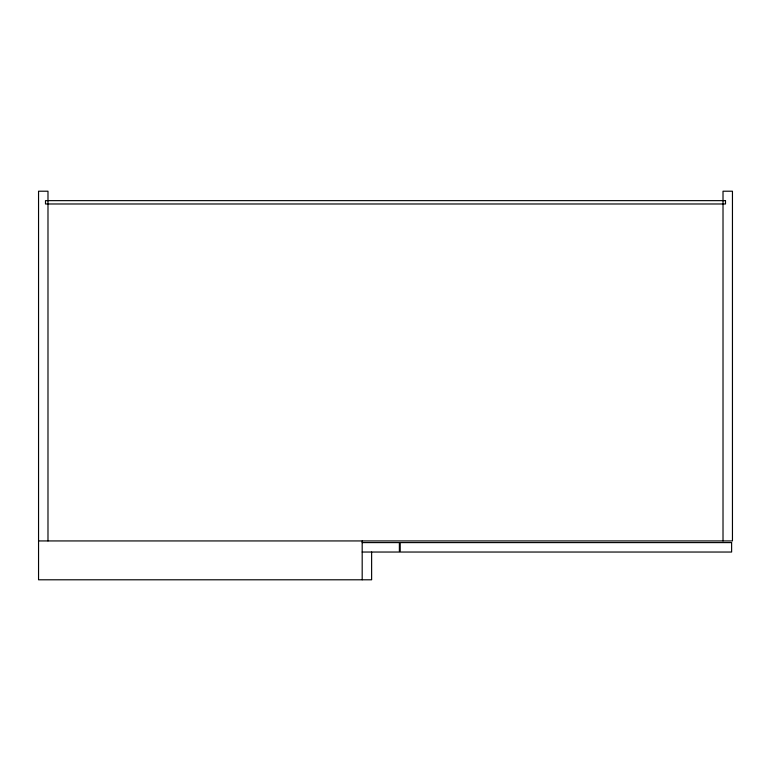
<?xml version="1.0" encoding="UTF-8"?>
<svg xmlns="http://www.w3.org/2000/svg" width="771" height="771" viewBox="0 0 771 771"><rect width="100%" height="100%" fill="white"/><g stroke="black" fill="none" stroke-linecap="round" stroke-linejoin="round"><path stroke-width="1.16" d="M38.55 540.934L732.45 540.934L732.45 191.208L723.015 191.208L723.015 540.934M362.187 542.601L399.378 542.601L399.378 552.036L362.187 552.036M371.622 552.036L371.622 579.792L38.55 579.792L38.55 191.208L47.985 191.208L47.985 540.934M362.187 540.934L362.187 579.792M725.511 200.643L45.489 200.643L45.489 203.978L725.511 203.978L725.511 200.643M731.621 542.601L400.207 542.601L400.207 552.036L731.621 552.036L731.621 542.601"/></g></svg>
